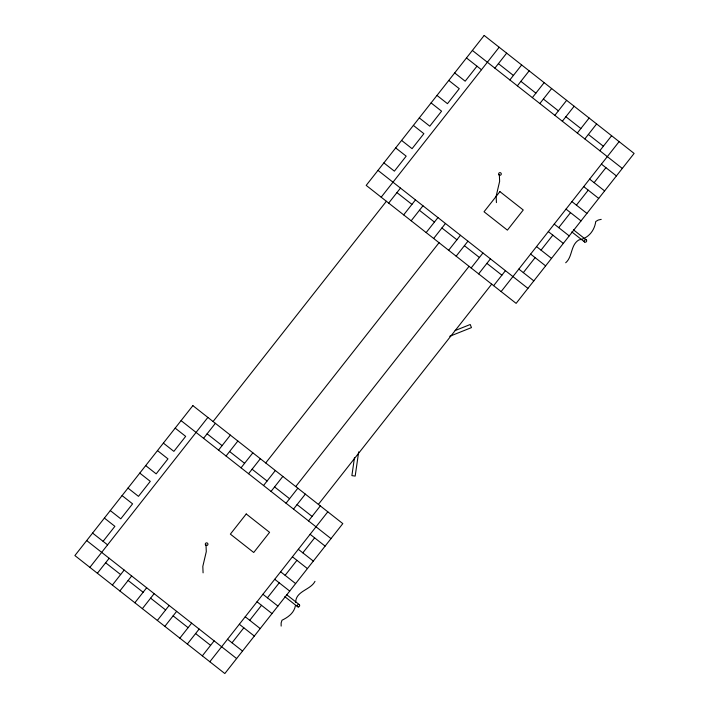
<?xml version="1.0" encoding="UTF-8"?>
<svg xmlns="http://www.w3.org/2000/svg" width="709" height="709" viewBox="0 0 709 709"><rect width="100%" height="100%" fill="white"/><g stroke="black" fill="none" stroke-linecap="round" stroke-linejoin="round"><path stroke-width="1.06" d="M295.671 602.597C295.573 590.925 310.56 590.11 314.991 581.336M354.5 457.491L351.886 475.615L355.182 476.094L358.674 451.872M295.431 605.646C294.093 612.984 288.253 617.176 281.987 620.242L281.127 623.007L281.163 626.091M103.08 541.33L114.885 526.335L104.383 518.075M476.971 66.203L465.175 81.189L454.682 72.938M89.883 567.36L207.87 417.424M381.185 197.182L499.171 47.246M213.072 421.518L386.378 201.276M97.381 573.262L109.177 558.267M203.572 438.322L215.368 423.326M388.683 203.084L400.479 188.089M494.864 68.144L506.669 53.148M112.376 585.058L124.172 570.063M218.558 450.118L230.363 435.122M403.669 214.88L415.474 199.894M509.86 79.94L521.656 64.944M119.865 590.96L131.67 575.965M226.056 456.02L237.861 441.025M411.167 220.783L422.972 205.787M517.357 85.842L529.153 70.847M134.861 602.756L146.666 587.761M241.051 467.816L252.847 452.821M426.162 232.579L437.958 217.583M532.353 97.638L544.149 82.643M142.358 608.659L154.154 593.663M248.549 473.718L260.345 458.723M433.66 238.481L445.456 223.486M539.85 103.541L551.646 88.545M265.724 462.95L439.039 242.708M157.354 620.455L169.15 605.459M263.544 485.514L275.34 470.519M448.655 250.277L460.451 235.282M554.846 115.337L566.642 100.341M164.851 626.357L176.647 611.362M271.042 491.417L282.838 476.421M456.153 256.179L467.949 241.184M562.334 121.239L574.139 106.244M295.733 486.569L469.048 266.327M179.847 638.153L191.643 623.158M286.028 503.213L297.833 488.217M471.139 267.975L482.944 252.98M577.33 133.035L589.135 118.04M187.344 644.056L199.14 629.06M293.526 509.106L305.331 494.12M478.637 273.878L490.442 258.882M584.828 138.937L596.624 123.942M318.385 504.391L491.691 284.149M202.331 655.852L214.136 640.856M308.521 520.911L320.317 505.916M493.632 285.674L505.428 270.678M599.823 150.733L611.619 135.738M209.829 661.754L327.815 511.818M501.13 291.576L619.117 141.64M232.029 642.797L243.825 627.811M249.728 620.313L261.524 605.318M267.426 597.82L279.222 582.825M285.124 575.327L296.92 560.332M302.823 552.843L314.619 537.847M523.331 272.628L535.127 257.633M541.029 250.135L552.825 235.14M558.719 227.642L570.523 212.647M576.417 205.149L588.222 190.163M594.115 182.665L605.92 167.67M565.685 262.764C572.712 256.818 570.408 244.951 578.89 239.926C588.302 238.446 594.532 230.647 595.737 221.536L598.228 220.047L601.232 219.356M455.116 330.554L470.227 324.509L471.467 327.602L449.701 336.305M498.409 63.642L513.405 75.446M520.893 81.34L535.889 93.145M543.386 99.038L558.382 110.843M565.879 116.737L580.875 128.533M588.373 134.435L603.359 146.231M472.38 50.445L622.316 168.432M466.478 57.943L481.473 69.739M601.418 164.133L616.413 175.929M589.622 179.12L604.617 190.925M448.779 80.427L459.272 88.687L447.476 103.682L436.983 95.423M583.72 186.618L598.715 198.423M571.924 201.613L586.919 213.409M431.081 102.92L441.574 111.18L429.778 126.175L419.285 117.916M566.021 209.111L581.017 220.907M573.457 229.813L586.281 239.908A1.338 1.161 -51.8 0 1 585.829 242.097A1.338 1.161 -51.8 0 1 584.251 240.856A1.338 1.161 -51.8 0 1 586.281 239.908M571.808 231.914L584.633 241.999M554.225 224.106L569.221 235.902M413.382 125.413L423.876 133.673L412.08 148.668L401.586 140.409M548.323 231.604L563.318 243.4M536.527 246.59L551.522 258.395M395.684 147.906L406.177 156.157L394.381 171.153L383.888 162.893M530.624 254.088L545.62 265.893M518.828 269.083L533.824 280.879M377.986 170.39L527.921 288.377M396.934 192.591L411.929 204.387M419.427 210.289L434.422 222.085M441.92 227.988L456.915 239.784M464.413 245.686L479.399 257.482M486.897 263.385L501.892 275.181M207.108 433.819L222.103 445.615M229.601 451.518L244.587 463.314M252.085 469.216L267.08 481.012M274.578 486.915L289.573 498.711M297.071 504.613L312.066 516.409M181.079 420.623L331.014 538.61M175.176 428.121L185.669 436.372L173.873 451.367L163.38 443.107M310.117 534.302L325.112 546.107M298.321 549.298L313.316 561.094M157.478 450.605L167.971 458.865L156.175 473.86L145.682 465.6M292.418 556.795L307.414 568.591M280.622 571.791L295.618 583.587M139.779 473.098L150.281 481.358L138.477 496.353L127.983 488.093M274.72 579.288L289.715 591.084M286.454 594.541L299.269 604.626M284.796 596.641L297.62 606.727M262.924 594.284L277.919 606.08M122.081 495.591L132.583 503.851L120.778 518.837L110.285 510.577M257.021 601.773L272.017 613.577M245.225 616.768L260.221 628.573M239.332 624.266L254.318 636.062M92.587 533.071L107.582 544.866M227.527 639.261L242.522 651.057M86.684 540.568L236.62 658.555M105.641 562.769L120.627 574.565M128.125 580.467L143.121 592.263M150.618 598.157L165.614 609.962M173.111 615.855L188.107 627.66M195.595 633.554L210.591 645.358M496.424 202.614L496.158 196.171L499.623 181.398L499.349 174.485M203.084 572.854L202.818 566.411L206.284 551.646L206.009 544.734M192.875 405.628L74.888 555.564L224.824 673.55L342.81 523.614L192.875 405.628M484.176 35.45L366.19 185.386L516.125 303.372L634.112 153.436L484.176 35.45M246.236 513.972L230.372 534.125L253.725 552.497L269.58 532.344L246.236 513.972M499.907 191.616L484.043 211.769L507.396 230.141L523.251 209.988L499.907 191.616M499.136 174.999A1.338 1.338 0 0 0 501.281 174.139A1.338 1.338 0 0 0 499.464 172.712A1.338 1.338 0 0 0 499.136 174.999M205.796 545.239A1.338 1.338 0 0 0 207.941 544.388A1.338 1.338 0 0 0 206.124 542.952A1.338 1.338 0 0 0 205.796 545.239M298.507 606.922A1.338 1.161 -51.8 0 0 299.482 604.848A1.338 1.161 -51.8 0 0 297.355 605.256A1.338 1.161 -51.8 0 0 298.507 606.922"/></g></svg>
